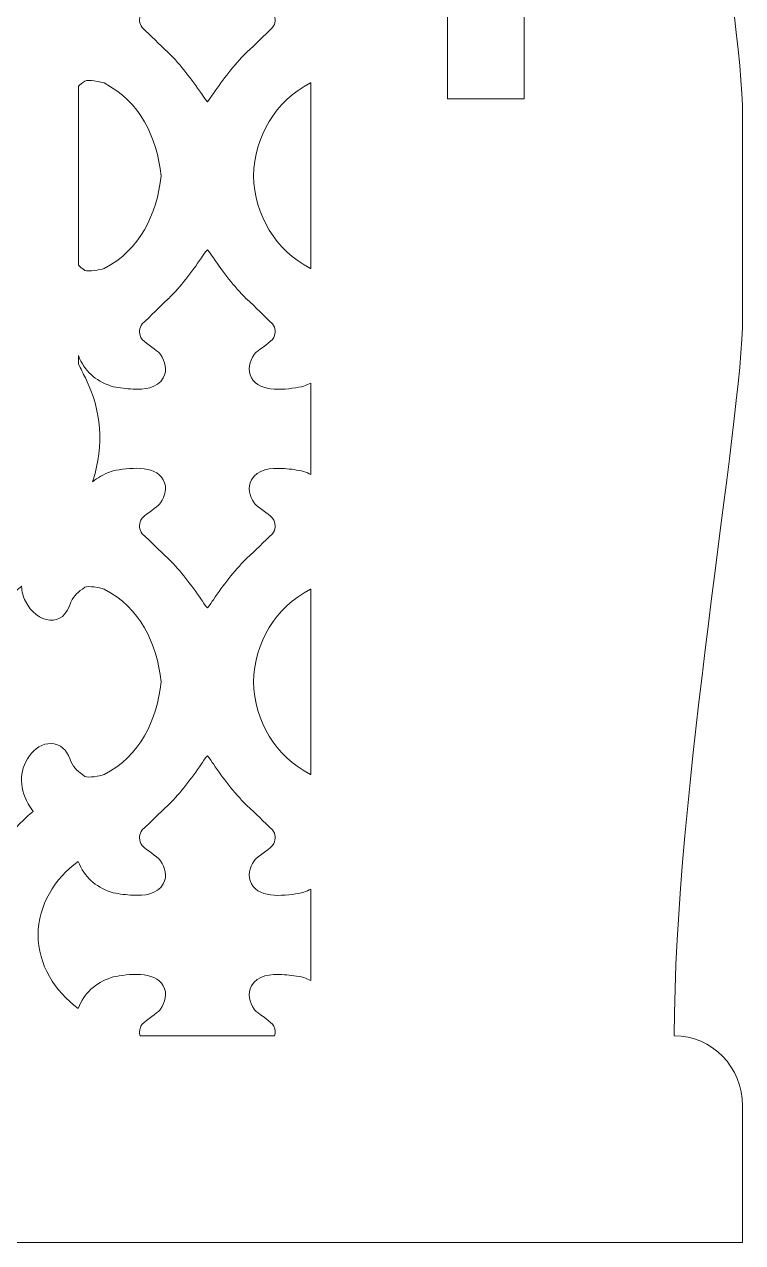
# Model space of a CAD drawing. Header units: centimetres. Extents: x -44 to 44, y -59 to 59.
# Drawn here: x -20.04 to -14.41, y -21.55 to -12.01 of the extents above; entities that cross this region are included whole.
import ezdxf

# ---------------------------------------------------------------- set-up
doc = ezdxf.new("R2010")
doc.units = ezdxf.units.CM
doc.header["$MEASUREMENT"] = 0
doc.layers.add('layer 1', color=7, linetype='Continuous')

msp = doc.modelspace()

# ---------------------------------------------------------------- linework, layer by layer
at = {"layer": 'layer 1', "color": 250, "lineweight": 9}
for points, knots in [([(-16.12309, -21.549), (-16.12309, -21.549), (-15.47685, -21.54941), (-15.47685, -21.54941), (-15.47685, -21.54941), (-15.47685, -21.54941), (-14.94831, -21.54941), (-14.94831, -21.54941), (-14.94831, -21.54941), (-14.94831, -21.54941), (-14.4126, -21.54941), (-14.4126, -21.54941), (-14.4126, -21.54941), (-14.4126, -21.54941), (-14.4126, -20.47798), (-14.4126, -20.47798), (-14.4126, -20.47798), (-14.4126, -20.17528), (-14.65245, -19.9299), (-14.94831, -19.9299), (-14.94831, -19.9299), (-14.94831, -18.03568), (-14.4126, -15.09626), (-14.4126, -14.30505), (-14.4126, -14.30505), (-14.4126, -14.30505), (-14.4126, -12.72236), (-14.4126, -12.72236), (-14.4126, -12.72236), (-14.4126, -11.93115), (-14.94831, -8.99173), (-14.94831, -7.09751), (-14.94831, -7.09751), (-14.65245, -7.09751), (-14.4126, -6.85213), (-14.4126, -6.54943), (-14.4126, -6.54943), (-14.4126, -6.54943), (-14.4126, -5.478), (-14.4126, -5.478), (-14.4126, -5.478), (-14.4126, -5.478), (-15.46206, -4.40655), (-15.46206, -4.40655), (-15.46206, -4.40655), (-15.46206, -4.40655), (-16.12309, -4.40655), (-16.12309, -4.40655), (-16.12309, -4.40655), (-16.12309, -4.40655), (-16.12309, -12.59229), (-16.12309, -12.59229), (-16.12309, -12.59229), (-16.12309, -12.59229), (-16.72309, -12.59229), (-16.72309, -12.59229), (-16.72309, -12.59229), (-16.72309, -12.59229), (-16.72309, -4.40655), (-16.72309, -4.40655), (-16.72309, -4.40655), (-16.72309, -4.40655), (-42.09452, -4.40655), (-42.09452, -4.40655), (-42.09452, -4.40655), (-42.09452, -4.40655), (-42.09452, -12.59229), (-42.09452, -12.59229), (-42.09452, -12.59229), (-42.09452, -12.59229), (-42.69452, -12.59229), (-42.69452, -12.59229), (-42.69452, -12.59229), (-42.69452, -12.59229), (-42.69452, -4.40655), (-42.69452, -4.40655), (-42.69452, -4.40655), (-42.69452, -4.40655), (-43.35555, -4.40655), (-43.35555, -4.40655), (-43.35555, -4.40655), (-43.35555, -4.40655), (-44.40501, -5.478), (-44.40501, -5.478), (-44.40501, -5.478), (-44.40501, -5.478), (-44.40501, -6.54943), (-44.40501, -6.54943), (-44.40501, -6.54943), (-44.40501, -6.85213), (-44.16516, -7.09751), (-43.8693, -7.09751), (-43.8693, -7.09751), (-43.8693, -8.99173), (-44.40501, -11.93115), (-44.40501, -12.72236), (-44.40501, -12.72236), (-44.40501, -12.72236), (-44.40501, -14.30505), (-44.40501, -14.30505), (-44.40501, -14.30505), (-44.40501, -15.09626), (-43.8693, -18.03568), (-43.8693, -19.9299), (-43.8693, -19.9299), (-44.16516, -19.9299), (-44.40501, -20.17528), (-44.40501, -20.47798), (-44.40501, -20.47798), (-44.40501, -20.47798), (-44.40501, -21.54941), (-44.40501, -21.54941), (-44.40501, -21.54941), (-44.40501, -21.54941), (-43.8693, -21.54941), (-43.8693, -21.54941), (-43.8693, -21.54941), (-43.8693, -21.54941), (-43.34076, -21.54941), (-43.34076, -21.54941), (-43.34076, -21.54941), (-43.34076, -21.54941), (-42.69452, -21.549), (-42.69452, -21.549), (-42.69452, -21.549), (-42.69452, -21.549), (-16.12309, -21.549), (-16.12309, -21.549)], [0, 0, 0, 0, 0.030303, 0.030303, 0.030303, 0.030303, 0.0606061, 0.0606061, 0.0606061, 0.0606061, 0.0909091, 0.0909091, 0.0909091, 0.0909091, 0.1212121, 0.1212121, 0.1212121, 0.1212121, 0.1515152, 0.1515152, 0.1515152, 0.1515152, 0.1818182, 0.1818182, 0.1818182, 0.1818182, 0.2121212, 0.2121212, 0.2121212, 0.2121212, 0.2424242, 0.2424242, 0.2424242, 0.2424242, 0.2727273, 0.2727273, 0.2727273, 0.2727273, 0.3030303, 0.3030303, 0.3030303, 0.3030303, 0.3333333, 0.3333333, 0.3333333, 0.3333333, 0.3636364, 0.3636364, 0.3636364, 0.3636364, 0.3939394, 0.3939394, 0.3939394, 0.3939394, 0.4242424, 0.4242424, 0.4242424, 0.4242424, 0.4545455, 0.4545455, 0.4545455, 0.4545455, 0.4848485, 0.4848485, 0.4848485, 0.4848485, 0.5151515, 0.5151515, 0.5151515, 0.5151515, 0.5454545, 0.5454545, 0.5454545, 0.5454545, 0.5757576, 0.5757576, 0.5757576, 0.5757576, 0.6060606, 0.6060606, 0.6060606, 0.6060606, 0.6363636, 0.6363636, 0.6363636, 0.6363636, 0.6666667, 0.6666667, 0.6666667, 0.6666667, 0.6969697, 0.6969697, 0.6969697, 0.6969697, 0.7272727, 0.7272727, 0.7272727, 0.7272727, 0.7575758, 0.7575758, 0.7575758, 0.7575758, 0.7878788, 0.7878788, 0.7878788, 0.7878788, 0.8181818, 0.8181818, 0.8181818, 0.8181818, 0.8484848, 0.8484848, 0.8484848, 0.8484848, 0.8787879, 0.8787879, 0.8787879, 0.8787879, 0.9090909, 0.9090909, 0.9090909, 0.9090909, 0.9393939, 0.9393939, 0.9393939, 0.9393939, 1, 1, 1, 1]), ([(-17.79452, -11.571), (-17.81216, -11.56247), (-17.83084, -11.55459), (-17.85064, -11.54715), (-17.85064, -11.54715), (-17.85064, -11.54715), (-17.85915, -11.54396), (-17.85915, -11.54396), (-17.85915, -11.54396), (-17.85915, -11.54396), (-17.86804, -11.54224), (-17.86804, -11.54224), (-17.86804, -11.54224), (-17.91786, -11.53266), (-17.97051, -11.52587), (-18.02111, -11.52358), (-18.02111, -11.52358), (-18.10626, -11.5197), (-18.21328, -11.52778), (-18.25967, -11.61197), (-18.25967, -11.61197), (-18.29353, -11.67339), (-18.27519, -11.73951), (-18.23758, -11.79375), (-18.23758, -11.79375), (-18.23758, -11.79375), (-18.23061, -11.80378), (-18.23061, -11.80378), (-18.23061, -11.80378), (-18.23061, -11.80378), (-18.22159, -11.81199), (-18.22159, -11.81199), (-18.22159, -11.81199), (-18.18799, -11.84252), (-18.10472, -11.89016), (-18.08449, -11.92759), (-18.08449, -11.92759), (-18.06767, -11.96792), (-18.0705, -11.99934), (-18.09411, -12.03465), (-18.09411, -12.03465), (-18.16346, -12.09711), (-18.22633, -12.16534), (-18.29614, -12.22714), (-18.29614, -12.22714), (-18.29614, -12.22714), (-18.29854, -12.22926), (-18.29854, -12.22926), (-18.29854, -12.22926), (-18.29854, -12.22926), (-18.30081, -12.23154), (-18.30081, -12.23154), (-18.30081, -12.23154), (-18.39971, -12.33024), (-18.47891, -12.43661), (-18.55779, -12.55121), (-18.55779, -12.55121), (-18.56619, -12.56338), (-18.58734, -12.59445), (-18.60491, -12.61517), (-18.60491, -12.61517), (-18.62248, -12.59445), (-18.64365, -12.56338), (-18.65205, -12.55119), (-18.65205, -12.55119), (-18.73095, -12.43661), (-18.81011, -12.33021), (-18.90902, -12.23151), (-18.90902, -12.23151), (-18.90902, -12.23151), (-18.91129, -12.22926), (-18.91129, -12.22926), (-18.91129, -12.22926), (-18.91129, -12.22926), (-18.91367, -12.22714), (-18.91367, -12.22714), (-18.91367, -12.22714), (-18.98351, -12.16534), (-19.04638, -12.09711), (-19.11572, -12.03463), (-19.11572, -12.03463), (-19.13936, -11.99934), (-19.14214, -11.96792), (-19.12532, -11.92759), (-19.12532, -11.92759), (-19.10509, -11.89014), (-19.02184, -11.84252), (-18.98826, -11.81199), (-18.98826, -11.81199), (-18.98826, -11.81199), (-18.97922, -11.80378), (-18.97922, -11.80378), (-18.97922, -11.80378), (-18.97922, -11.80378), (-18.97228, -11.79375), (-18.97228, -11.79375), (-18.97228, -11.79375), (-18.93467, -11.73951), (-18.91633, -11.67339), (-18.95019, -11.61195), (-18.95019, -11.61195), (-19.01698, -11.49075), (-19.22794, -11.52036), (-19.34177, -11.54224), (-19.34177, -11.54224), (-19.34177, -11.54224), (-19.35069, -11.54396), (-19.35069, -11.54396), (-19.35069, -11.54396), (-19.35069, -11.54396), (-19.35919, -11.54715), (-19.35919, -11.54715), (-19.35919, -11.54715), (-19.48566, -11.59461), (-19.56688, -11.66134), (-19.61571, -11.78839), (-19.61571, -11.78839), (-19.63071, -11.77766), (-19.64535, -11.76641), (-19.65954, -11.75471), (-19.65954, -11.75471), (-19.62996, -11.65556), (-19.61505, -11.5503), (-19.61505, -11.43951), (-19.61505, -11.43951), (-19.61505, -11.43951), (-19.61505, -10.63888), (-19.61505, -10.63888), (-19.61505, -10.63888), (-19.56617, -10.76479), (-19.48511, -10.83116), (-19.35921, -10.87843), (-19.35921, -10.87843), (-19.35921, -10.87843), (-19.35066, -10.88162), (-19.35066, -10.88162), (-19.35066, -10.88162), (-19.35066, -10.88162), (-19.34171, -10.88336), (-19.34171, -10.88336), (-19.34171, -10.88336), (-19.29189, -10.89289), (-19.23934, -10.89969), (-19.18873, -10.90198), (-19.18873, -10.90198), (-19.10359, -10.90586), (-18.9966, -10.8978), (-18.95019, -10.81361), (-18.95019, -10.81361), (-18.91633, -10.75219), (-18.93467, -10.68604), (-18.97226, -10.63181), (-18.97226, -10.63181), (-18.97226, -10.63181), (-18.97924, -10.62176), (-18.97924, -10.62176), (-18.97924, -10.62176), (-18.97924, -10.62176), (-18.98829, -10.61353), (-18.98829, -10.61353), (-18.98829, -10.61353), (-19.02189, -10.58301), (-19.10507, -10.53542), (-19.12532, -10.49799), (-19.12532, -10.49799), (-19.14214, -10.45764), (-19.13936, -10.42624), (-19.11572, -10.39093), (-19.11572, -10.39093), (-19.04638, -10.32846), (-18.98351, -10.26021), (-18.91369, -10.19841), (-18.91369, -10.19841), (-18.91369, -10.19841), (-18.91129, -10.19629), (-18.91129, -10.19629), (-18.91129, -10.19629), (-18.91129, -10.19629), (-18.90904, -10.19404), (-18.90904, -10.19404), (-18.90904, -10.19404), (-18.81011, -10.09534), (-18.73097, -9.98897), (-18.65205, -9.87437), (-18.65205, -9.87437), (-18.64365, -9.86218), (-18.62248, -9.83111), (-18.60491, -9.81039), (-18.60491, -9.81039), (-18.58734, -9.83111), (-18.56619, -9.86218), (-18.55779, -9.87435), (-18.55779, -9.87435), (-18.47889, -9.98895), (-18.39973, -10.09534), (-18.30081, -10.19404), (-18.30081, -10.19404), (-18.30081, -10.19404), (-18.29854, -10.19629), (-18.29854, -10.19629), (-18.29854, -10.19629), (-18.29854, -10.19629), (-18.29614, -10.19841), (-18.29614, -10.19841), (-18.29614, -10.19841), (-18.22631, -10.26021), (-18.16346, -10.32846), (-18.09411, -10.39091), (-18.09411, -10.39091), (-18.0705, -10.42624), (-18.06767, -10.45764), (-18.08449, -10.49799), (-18.08449, -10.49799), (-18.10474, -10.53542), (-18.18797, -10.58301), (-18.22155, -10.61351), (-18.22155, -10.61351), (-18.22155, -10.61351), (-18.23061, -10.62174), (-18.23061, -10.62174), (-18.23061, -10.62174), (-18.23061, -10.62174), (-18.2376, -10.63181), (-18.2376, -10.63181), (-18.2376, -10.63181), (-18.27519, -10.68604), (-18.29353, -10.75217), (-18.25967, -10.81361), (-18.25967, -10.81361), (-18.19284, -10.93483), (-17.98196, -10.90519), (-17.86811, -10.88334), (-17.86811, -10.88334), (-17.86811, -10.88334), (-17.85917, -10.88162), (-17.85917, -10.88162), (-17.85917, -10.88162), (-17.85917, -10.88162), (-17.85064, -10.87843), (-17.85064, -10.87843), (-17.85064, -10.87843), (-17.83084, -10.87099), (-17.81216, -10.86309), (-17.79452, -10.85456), (-17.79452, -10.85456), (-17.79452, -10.85456), (-17.79452, -11.571), (-17.79452, -11.571)], [0, 0, 0, 0, 0.015873, 0.015873, 0.015873, 0.015873, 0.031746, 0.031746, 0.031746, 0.031746, 0.047619, 0.047619, 0.047619, 0.047619, 0.0634921, 0.0634921, 0.0634921, 0.0634921, 0.0793651, 0.0793651, 0.0793651, 0.0793651, 0.0952381, 0.0952381, 0.0952381, 0.0952381, 0.1111111, 0.1111111, 0.1111111, 0.1111111, 0.1269841, 0.1269841, 0.1269841, 0.1269841, 0.1428571, 0.1428571, 0.1428571, 0.1428571, 0.1587302, 0.1587302, 0.1587302, 0.1587302, 0.1746032, 0.1746032, 0.1746032, 0.1746032, 0.1904762, 0.1904762, 0.1904762, 0.1904762, 0.2063492, 0.2063492, 0.2063492, 0.2063492, 0.2222222, 0.2222222, 0.2222222, 0.2222222, 0.2380952, 0.2380952, 0.2380952, 0.2380952, 0.2539683, 0.2539683, 0.2539683, 0.2539683, 0.2698413, 0.2698413, 0.2698413, 0.2698413, 0.2857143, 0.2857143, 0.2857143, 0.2857143, 0.3015873, 0.3015873, 0.3015873, 0.3015873, 0.3174603, 0.3174603, 0.3174603, 0.3174603, 0.3333333, 0.3333333, 0.3333333, 0.3333333, 0.3492063, 0.3492063, 0.3492063, 0.3492063, 0.3650794, 0.3650794, 0.3650794, 0.3650794, 0.3809524, 0.3809524, 0.3809524, 0.3809524, 0.3968254, 0.3968254, 0.3968254, 0.3968254, 0.4126984, 0.4126984, 0.4126984, 0.4126984, 0.4285714, 0.4285714, 0.4285714, 0.4285714, 0.4444444, 0.4444444, 0.4444444, 0.4444444, 0.4603175, 0.4603175, 0.4603175, 0.4603175, 0.4761905, 0.4761905, 0.4761905, 0.4761905, 0.4920635, 0.4920635, 0.4920635, 0.4920635, 0.5079365, 0.5079365, 0.5079365, 0.5079365, 0.5238095, 0.5238095, 0.5238095, 0.5238095, 0.5396825, 0.5396825, 0.5396825, 0.5396825, 0.5555556, 0.5555556, 0.5555556, 0.5555556, 0.5714286, 0.5714286, 0.5714286, 0.5714286, 0.5873016, 0.5873016, 0.5873016, 0.5873016, 0.6031746, 0.6031746, 0.6031746, 0.6031746, 0.6190476, 0.6190476, 0.6190476, 0.6190476, 0.6349206, 0.6349206, 0.6349206, 0.6349206, 0.6507937, 0.6507937, 0.6507937, 0.6507937, 0.6666667, 0.6666667, 0.6666667, 0.6666667, 0.6825397, 0.6825397, 0.6825397, 0.6825397, 0.6984127, 0.6984127, 0.6984127, 0.6984127, 0.7142857, 0.7142857, 0.7142857, 0.7142857, 0.7301587, 0.7301587, 0.7301587, 0.7301587, 0.7460317, 0.7460317, 0.7460317, 0.7460317, 0.7619048, 0.7619048, 0.7619048, 0.7619048, 0.7777778, 0.7777778, 0.7777778, 0.7777778, 0.7936508, 0.7936508, 0.7936508, 0.7936508, 0.8095238, 0.8095238, 0.8095238, 0.8095238, 0.8253968, 0.8253968, 0.8253968, 0.8253968, 0.8412698, 0.8412698, 0.8412698, 0.8412698, 0.8571429, 0.8571429, 0.8571429, 0.8571429, 0.8730159, 0.8730159, 0.8730159, 0.8730159, 0.8888889, 0.8888889, 0.8888889, 0.8888889, 0.9047619, 0.9047619, 0.9047619, 0.9047619, 0.9206349, 0.9206349, 0.9206349, 0.9206349, 0.9365079, 0.9365079, 0.9365079, 0.9365079, 0.952381, 0.952381, 0.952381, 0.952381, 0.968254, 0.968254, 0.968254, 0.968254, 1, 1, 1, 1]), ([(-19.61505, -12.49286), (-19.6008, -12.48049), (-19.58475, -12.46836), (-19.56591, -12.45351), (-19.56591, -12.45351), (-19.53066, -12.43978), (-19.45194, -12.45741), (-19.41377, -12.46783), (-19.41377, -12.46783), (-19.13184, -12.61449), (-19.00198, -12.88959), (-18.96579, -13.19441), (-18.96579, -13.19441), (-19.00198, -13.49921), (-19.13184, -13.77433), (-19.41375, -13.92099), (-19.41375, -13.92099), (-19.45196, -13.9314), (-19.53064, -13.94899), (-19.56594, -13.9353), (-19.56594, -13.9353), (-19.58477, -13.92045), (-19.60082, -13.90834), (-19.61505, -13.89596), (-19.61505, -13.89596), (-19.61505, -13.89596), (-19.61505, -12.49286), (-19.61505, -12.49286)], [0, 0, 0, 0, 0.125, 0.125, 0.125, 0.125, 0.25, 0.25, 0.25, 0.25, 0.375, 0.375, 0.375, 0.375, 0.5, 0.5, 0.5, 0.5, 0.625, 0.625, 0.625, 0.625, 0.75, 0.75, 0.75, 0.75, 1, 1, 1, 1]), ([(-17.79452, -13.92139), (-17.79452, -13.92139), (-17.79606, -13.92099), (-17.79606, -13.92099), (-17.79606, -13.92099), (-18.07365, -13.77686), (-18.2352, -13.50454), (-18.24471, -13.19441), (-18.24471, -13.19441), (-18.2352, -12.88427), (-18.07365, -12.61196), (-17.79606, -12.46783), (-17.79606, -12.46783), (-17.79606, -12.46783), (-17.79452, -12.46742), (-17.79452, -12.46742), (-17.79452, -12.46742), (-17.79452, -12.46742), (-17.79452, -12.59229), (-17.79452, -12.59229), (-17.79452, -12.59229), (-17.79452, -12.59229), (-17.79452, -13.92139), (-17.79452, -13.92139)], [0, 0, 0, 0, 0.1428571, 0.1428571, 0.1428571, 0.1428571, 0.2857143, 0.2857143, 0.2857143, 0.2857143, 0.4285714, 0.4285714, 0.4285714, 0.4285714, 0.5714286, 0.5714286, 0.5714286, 0.5714286, 0.7142857, 0.7142857, 0.7142857, 0.7142857, 1, 1, 1, 1]), ([(-19.61505, -14.60211), (-19.56617, -14.72805), (-19.48511, -14.79439), (-19.35921, -14.84166), (-19.35921, -14.84166), (-19.35921, -14.84166), (-19.35073, -14.84484), (-19.35073, -14.84484), (-19.35073, -14.84484), (-19.35073, -14.84484), (-19.34184, -14.84657), (-19.34184, -14.84657), (-19.34184, -14.84657), (-19.29201, -14.85617), (-19.23934, -14.86294), (-19.18875, -14.86526), (-19.18875, -14.86526), (-19.10359, -14.86914), (-18.9966, -14.86106), (-18.95019, -14.77689), (-18.95019, -14.77689), (-18.91633, -14.71545), (-18.93467, -14.64932), (-18.97228, -14.59509), (-18.97228, -14.59509), (-18.97228, -14.59509), (-18.97922, -14.58506), (-18.97922, -14.58506), (-18.97922, -14.58506), (-18.97922, -14.58506), (-18.98824, -14.57685), (-18.98824, -14.57685), (-18.98824, -14.57685), (-19.02182, -14.54631), (-19.10509, -14.49866), (-19.12532, -14.46122), (-19.12532, -14.46122), (-19.14214, -14.42087), (-19.13936, -14.3895), (-19.11572, -14.35419), (-19.11572, -14.35419), (-19.04638, -14.29172), (-18.98353, -14.22349), (-18.91369, -14.16169), (-18.91369, -14.16169), (-18.91369, -14.16169), (-18.91129, -14.15957), (-18.91129, -14.15957), (-18.91129, -14.15957), (-18.91129, -14.15957), (-18.90902, -14.1573), (-18.90902, -14.1573), (-18.90902, -14.1573), (-18.81011, -14.0586), (-18.73093, -13.95221), (-18.65205, -13.83761), (-18.65205, -13.83761), (-18.64365, -13.82544), (-18.62248, -13.79434), (-18.60491, -13.77364), (-18.60491, -13.77364), (-18.58736, -13.79434), (-18.56619, -13.82541), (-18.55781, -13.83761), (-18.55781, -13.83761), (-18.47891, -13.95221), (-18.39971, -14.0586), (-18.30081, -14.1573), (-18.30081, -14.1573), (-18.30081, -14.1573), (-18.29854, -14.15957), (-18.29854, -14.15957), (-18.29854, -14.15957), (-18.29854, -14.15957), (-18.29612, -14.16171), (-18.29612, -14.16171), (-18.29612, -14.16171), (-18.22629, -14.22349), (-18.16346, -14.29172), (-18.09411, -14.35416), (-18.09411, -14.35416), (-18.0705, -14.38948), (-18.06767, -14.42087), (-18.08449, -14.46122), (-18.08449, -14.46122), (-18.10472, -14.49864), (-18.18801, -14.54631), (-18.22159, -14.57683), (-18.22159, -14.57683), (-18.22159, -14.57683), (-18.23064, -14.58504), (-18.23064, -14.58504), (-18.23064, -14.58504), (-18.23064, -14.58504), (-18.23758, -14.59509), (-18.23758, -14.59509), (-18.23758, -14.59509), (-18.27519, -14.64932), (-18.29353, -14.71545), (-18.25967, -14.77686), (-18.25967, -14.77686), (-18.19288, -14.89804), (-17.98185, -14.86854), (-17.868, -14.84655), (-17.868, -14.84655), (-17.868, -14.84655), (-17.85911, -14.84484), (-17.85911, -14.84484), (-17.85911, -14.84484), (-17.85911, -14.84484), (-17.85064, -14.84166), (-17.85064, -14.84166), (-17.85064, -14.84166), (-17.83084, -14.83423), (-17.81216, -14.82632), (-17.79452, -14.81779), (-17.79452, -14.81779), (-17.79452, -14.81779), (-17.79452, -15.53426), (-17.79452, -15.53426), (-17.79452, -15.53426), (-17.81216, -15.52573), (-17.83082, -15.51782), (-17.85062, -15.51039), (-17.85062, -15.51039), (-17.85062, -15.51039), (-17.85913, -15.50719), (-17.85913, -15.50719), (-17.85913, -15.50719), (-17.85913, -15.50719), (-17.86804, -15.50548), (-17.86804, -15.50548), (-17.86804, -15.50548), (-17.91786, -15.4959), (-17.97051, -15.48911), (-18.02111, -15.48681), (-18.02111, -15.48681), (-18.10626, -15.48294), (-18.21328, -15.49101), (-18.25967, -15.57521), (-18.25967, -15.57521), (-18.29353, -15.63662), (-18.27519, -15.70275), (-18.23758, -15.75699), (-18.23758, -15.75699), (-18.23758, -15.75699), (-18.23064, -15.76704), (-18.23064, -15.76704), (-18.23064, -15.76704), (-18.23064, -15.76704), (-18.22159, -15.77524), (-18.22159, -15.77524), (-18.22159, -15.77524), (-18.18799, -15.80578), (-18.10472, -15.85339), (-18.08451, -15.89083), (-18.08451, -15.89083), (-18.06767, -15.93118), (-18.07048, -15.96259), (-18.09411, -15.99791), (-18.09411, -15.99791), (-18.16346, -16.06035), (-18.22629, -16.12858), (-18.29612, -16.19036), (-18.29612, -16.19036), (-18.29612, -16.19036), (-18.29854, -16.1925), (-18.29854, -16.1925), (-18.29854, -16.1925), (-18.29854, -16.1925), (-18.30081, -16.19477), (-18.30081, -16.19477), (-18.30081, -16.19477), (-18.39971, -16.29347), (-18.47891, -16.39986), (-18.55781, -16.51446), (-18.55781, -16.51446), (-18.56619, -16.52666), (-18.58736, -16.55773), (-18.60491, -16.57843), (-18.60491, -16.57843), (-18.62248, -16.55773), (-18.64365, -16.52664), (-18.65205, -16.51446), (-18.65205, -16.51446), (-18.73095, -16.39986), (-18.81011, -16.29347), (-18.90902, -16.19477), (-18.90902, -16.19477), (-18.90902, -16.19477), (-18.91129, -16.1925), (-18.91129, -16.1925), (-18.91129, -16.1925), (-18.91129, -16.1925), (-18.91369, -16.19038), (-18.91369, -16.19038), (-18.91369, -16.19038), (-18.98353, -16.12858), (-19.04638, -16.06035), (-19.11572, -15.99789), (-19.11572, -15.99789), (-19.13936, -15.96257), (-19.14214, -15.9312), (-19.1253, -15.89083), (-19.1253, -15.89083), (-19.10509, -15.85339), (-19.02184, -15.80578), (-18.98826, -15.77524), (-18.98826, -15.77524), (-18.98826, -15.77524), (-18.97922, -15.76704), (-18.97922, -15.76704), (-18.97922, -15.76704), (-18.97922, -15.76704), (-18.97228, -15.75699), (-18.97228, -15.75699), (-18.97228, -15.75699), (-18.93467, -15.70275), (-18.91633, -15.63662), (-18.95019, -15.57519), (-18.95019, -15.57519), (-19.017, -15.45399), (-19.22794, -15.4836), (-19.34177, -15.50548), (-19.34177, -15.50548), (-19.34177, -15.50548), (-19.35071, -15.50719), (-19.35071, -15.50719), (-19.35071, -15.50719), (-19.35071, -15.50719), (-19.35924, -15.51039), (-19.35924, -15.51039), (-19.35924, -15.51039), (-19.41643, -15.53188), (-19.46441, -15.55731), (-19.50426, -15.59046), (-19.50426, -15.59046), (-19.50426, -15.59046), (-19.49976, -15.57671), (-19.49976, -15.57671), (-19.49976, -15.57671), (-19.4127, -15.3024), (-19.43289, -15.03621), (-19.56032, -14.77817), (-19.56032, -14.77817), (-19.57804, -14.74228), (-19.59746, -14.70454), (-19.61505, -14.66657), (-19.61505, -14.66657), (-19.61505, -14.66657), (-19.61505, -14.60211), (-19.61505, -14.60211)], [0, 0, 0, 0, 0.015625, 0.015625, 0.015625, 0.015625, 0.03125, 0.03125, 0.03125, 0.03125, 0.046875, 0.046875, 0.046875, 0.046875, 0.0625, 0.0625, 0.0625, 0.0625, 0.078125, 0.078125, 0.078125, 0.078125, 0.09375, 0.09375, 0.09375, 0.09375, 0.109375, 0.109375, 0.109375, 0.109375, 0.125, 0.125, 0.125, 0.125, 0.140625, 0.140625, 0.140625, 0.140625, 0.15625, 0.15625, 0.15625, 0.15625, 0.171875, 0.171875, 0.171875, 0.171875, 0.1875, 0.1875, 0.1875, 0.1875, 0.203125, 0.203125, 0.203125, 0.203125, 0.21875, 0.21875, 0.21875, 0.21875, 0.234375, 0.234375, 0.234375, 0.234375, 0.25, 0.25, 0.25, 0.25, 0.265625, 0.265625, 0.265625, 0.265625, 0.28125, 0.28125, 0.28125, 0.28125, 0.296875, 0.296875, 0.296875, 0.296875, 0.3125, 0.3125, 0.3125, 0.3125, 0.328125, 0.328125, 0.328125, 0.328125, 0.34375, 0.34375, 0.34375, 0.34375, 0.359375, 0.359375, 0.359375, 0.359375, 0.375, 0.375, 0.375, 0.375, 0.390625, 0.390625, 0.390625, 0.390625, 0.40625, 0.40625, 0.40625, 0.40625, 0.421875, 0.421875, 0.421875, 0.421875, 0.4375, 0.4375, 0.4375, 0.4375, 0.453125, 0.453125, 0.453125, 0.453125, 0.46875, 0.46875, 0.46875, 0.46875, 0.484375, 0.484375, 0.484375, 0.484375, 0.5, 0.5, 0.5, 0.5, 0.515625, 0.515625, 0.515625, 0.515625, 0.53125, 0.53125, 0.53125, 0.53125, 0.546875, 0.546875, 0.546875, 0.546875, 0.5625, 0.5625, 0.5625, 0.5625, 0.578125, 0.578125, 0.578125, 0.578125, 0.59375, 0.59375, 0.59375, 0.59375, 0.609375, 0.609375, 0.609375, 0.609375, 0.625, 0.625, 0.625, 0.625, 0.640625, 0.640625, 0.640625, 0.640625, 0.65625, 0.65625, 0.65625, 0.65625, 0.671875, 0.671875, 0.671875, 0.671875, 0.6875, 0.6875, 0.6875, 0.6875, 0.703125, 0.703125, 0.703125, 0.703125, 0.71875, 0.71875, 0.71875, 0.71875, 0.734375, 0.734375, 0.734375, 0.734375, 0.75, 0.75, 0.75, 0.75, 0.765625, 0.765625, 0.765625, 0.765625, 0.78125, 0.78125, 0.78125, 0.78125, 0.796875, 0.796875, 0.796875, 0.796875, 0.8125, 0.8125, 0.8125, 0.8125, 0.828125, 0.828125, 0.828125, 0.828125, 0.84375, 0.84375, 0.84375, 0.84375, 0.859375, 0.859375, 0.859375, 0.859375, 0.875, 0.875, 0.875, 0.875, 0.890625, 0.890625, 0.890625, 0.890625, 0.90625, 0.90625, 0.90625, 0.90625, 0.921875, 0.921875, 0.921875, 0.921875, 0.9375, 0.9375, 0.9375, 0.9375, 0.953125, 0.953125, 0.953125, 0.953125, 0.96875, 0.96875, 0.96875, 0.96875, 1, 1, 1, 1]), ([(-20.05916, -16.40921), (-20.36589, -16.66093), (-20.75788, -16.8048), (-21.18341, -16.80399), (-21.18341, -16.80399), (-21.37594, -16.8036), (-21.56848, -16.80343), (-21.76101, -16.80339), (-21.76101, -16.80339), (-21.81298, -16.91113), (-21.84212, -17.03124), (-21.846, -17.15766), (-21.846, -17.15766), (-21.83651, -17.4678), (-21.67494, -17.74011), (-21.39737, -17.88424), (-21.39737, -17.88424), (-21.35916, -17.89466), (-21.28052, -17.91227), (-21.24519, -17.89854), (-21.24519, -17.89854), (-21.19496, -17.85896), (-21.16451, -17.83873), (-21.1356, -17.78139), (-21.1356, -17.78139), (-21.08398, -17.57436), (-20.86678, -17.6136), (-20.78128, -17.78869), (-20.78128, -17.78869), (-20.76371, -17.82471), (-20.75248, -17.86466), (-20.75166, -17.90488), (-20.75166, -17.90488), (-20.74699, -17.97919), (-20.76656, -18.04731), (-20.80215, -18.11216), (-20.80215, -18.11216), (-20.81299, -18.13187), (-20.82786, -18.15259), (-20.84113, -18.17265), (-20.84113, -18.17265), (-20.63766, -18.34356), (-20.49478, -18.55997), (-20.40555, -18.80713), (-20.40555, -18.80713), (-20.31634, -18.55999), (-20.17348, -18.34359), (-19.97001, -18.17267), (-19.97001, -18.17267), (-19.98336, -18.15244), (-19.99817, -18.13181), (-20.00897, -18.11216), (-20.00897, -18.11216), (-20.04459, -18.04729), (-20.06415, -17.97915), (-20.05946, -17.90477), (-20.05946, -17.90477), (-20.05665, -17.77978), (-19.94179, -17.61632), (-19.80386, -17.64386), (-19.80386, -17.64386), (-19.73274, -17.65806), (-19.69247, -17.71562), (-19.67563, -17.78119), (-19.67563, -17.78119), (-19.64668, -17.83869), (-19.61623, -17.85891), (-19.56594, -17.89854), (-19.56594, -17.89854), (-19.53062, -17.91227), (-19.45196, -17.89466), (-19.41377, -17.88424), (-19.41377, -17.88424), (-19.13184, -17.73759), (-19.00198, -17.46249), (-18.96579, -17.15766), (-18.96579, -17.15766), (-19.00198, -16.85284), (-19.13184, -16.57774), (-19.41377, -16.43109), (-19.41377, -16.43109), (-19.45196, -16.42067), (-19.53062, -16.40306), (-19.56596, -16.41675), (-19.56596, -16.41675), (-19.61614, -16.45635), (-19.64661, -16.4766), (-19.67552, -16.53392), (-19.67552, -16.53392), (-19.72716, -16.74096), (-19.94439, -16.70173), (-20.02986, -16.52661), (-20.02986, -16.52661), (-20.04744, -16.49059), (-20.05866, -16.45067), (-20.05946, -16.41045), (-20.05946, -16.41045), (-20.05946, -16.41045), (-20.0595, -16.40949), (-20.0595, -16.40949), (-20.0595, -16.40949), (-20.0595, -16.40949), (-20.05916, -16.40921), (-20.05916, -16.40921)], [0, 0, 0, 0, 0.037037, 0.037037, 0.037037, 0.037037, 0.0740741, 0.0740741, 0.0740741, 0.0740741, 0.1111111, 0.1111111, 0.1111111, 0.1111111, 0.1481481, 0.1481481, 0.1481481, 0.1481481, 0.1851852, 0.1851852, 0.1851852, 0.1851852, 0.2222222, 0.2222222, 0.2222222, 0.2222222, 0.2592593, 0.2592593, 0.2592593, 0.2592593, 0.2962963, 0.2962963, 0.2962963, 0.2962963, 0.3333333, 0.3333333, 0.3333333, 0.3333333, 0.3703704, 0.3703704, 0.3703704, 0.3703704, 0.4074074, 0.4074074, 0.4074074, 0.4074074, 0.4444444, 0.4444444, 0.4444444, 0.4444444, 0.4814815, 0.4814815, 0.4814815, 0.4814815, 0.5185185, 0.5185185, 0.5185185, 0.5185185, 0.5555556, 0.5555556, 0.5555556, 0.5555556, 0.5925926, 0.5925926, 0.5925926, 0.5925926, 0.6296296, 0.6296296, 0.6296296, 0.6296296, 0.6666667, 0.6666667, 0.6666667, 0.6666667, 0.7037037, 0.7037037, 0.7037037, 0.7037037, 0.7407407, 0.7407407, 0.7407407, 0.7407407, 0.7777778, 0.7777778, 0.7777778, 0.7777778, 0.8148148, 0.8148148, 0.8148148, 0.8148148, 0.8518519, 0.8518519, 0.8518519, 0.8518519, 0.8888889, 0.8888889, 0.8888889, 0.8888889, 0.9259259, 0.9259259, 0.9259259, 0.9259259, 1, 1, 1, 1]), ([(-17.79452, -17.88465), (-17.79452, -17.88465), (-17.79452, -16.43068), (-17.79452, -16.43068), (-17.79452, -16.43068), (-17.79452, -16.43068), (-17.79606, -16.43109), (-17.79606, -16.43109), (-17.79606, -16.43109), (-18.07365, -16.57521), (-18.2352, -16.84753), (-18.24471, -17.15766), (-18.24471, -17.15766), (-18.2352, -17.4678), (-18.07365, -17.74011), (-17.79606, -17.88424), (-17.79606, -17.88424), (-17.79606, -17.88424), (-17.79452, -17.88465), (-17.79452, -17.88465)], [0, 0, 0, 0, 0.1666667, 0.1666667, 0.1666667, 0.1666667, 0.3333333, 0.3333333, 0.3333333, 0.3333333, 0.5, 0.5, 0.5, 0.5, 0.6666667, 0.6666667, 0.6666667, 0.6666667, 1, 1, 1, 1]), ([(-19.13145, -19.9299), (-19.13145, -19.9299), (-18.07839, -19.9299), (-18.07839, -19.9299), (-18.07839, -19.9299), (-18.07059, -19.90607), (-18.07275, -19.88226), (-18.08449, -19.85409), (-18.08449, -19.85409), (-18.10472, -19.81665), (-18.18797, -19.76904), (-18.22157, -19.73852), (-18.22157, -19.73852), (-18.22157, -19.73852), (-18.23061, -19.73029), (-18.23061, -19.73029), (-18.23061, -19.73029), (-18.23061, -19.73029), (-18.23758, -19.72024), (-18.23758, -19.72024), (-18.23758, -19.72024), (-18.27519, -19.66601), (-18.29353, -19.59988), (-18.25967, -19.53846), (-18.25967, -19.53846), (-18.21328, -19.45427), (-18.10626, -19.44619), (-18.02111, -19.45007), (-18.02111, -19.45007), (-17.97051, -19.45236), (-17.91786, -19.45916), (-17.86804, -19.46874), (-17.86804, -19.46874), (-17.86804, -19.46874), (-17.85913, -19.47045), (-17.85913, -19.47045), (-17.85913, -19.47045), (-17.85913, -19.47045), (-17.85064, -19.47364), (-17.85064, -19.47364), (-17.85064, -19.47364), (-17.83084, -19.48108), (-17.81216, -19.48899), (-17.79452, -19.49751), (-17.79452, -19.49751), (-17.79452, -19.49751), (-17.79452, -18.78107), (-17.79452, -18.78107), (-17.79452, -18.78107), (-17.81216, -18.7896), (-17.83084, -18.79749), (-17.85064, -18.80492), (-17.85064, -18.80492), (-17.85064, -18.80492), (-17.85917, -18.80811), (-17.85917, -18.80811), (-17.85917, -18.80811), (-17.85917, -18.80811), (-17.86811, -18.80983), (-17.86811, -18.80983), (-17.86811, -18.80983), (-17.98196, -18.83169), (-18.19286, -18.86134), (-18.25967, -18.7401), (-18.25967, -18.7401), (-18.29353, -18.67869), (-18.27519, -18.61256), (-18.23758, -18.55832), (-18.23758, -18.55832), (-18.23758, -18.55832), (-18.23061, -18.54827), (-18.23061, -18.54827), (-18.23061, -18.54827), (-18.23061, -18.54827), (-18.22157, -18.54004), (-18.22157, -18.54004), (-18.22157, -18.54004), (-18.18797, -18.50953), (-18.10472, -18.46191), (-18.08449, -18.42448), (-18.08449, -18.42448), (-18.06767, -18.38415), (-18.0705, -18.35274), (-18.09411, -18.31742), (-18.09411, -18.31742), (-18.16346, -18.25496), (-18.22633, -18.18673), (-18.29614, -18.12493), (-18.29614, -18.12493), (-18.29614, -18.12493), (-18.29854, -18.12281), (-18.29854, -18.12281), (-18.29854, -18.12281), (-18.29854, -18.12281), (-18.30081, -18.12054), (-18.30081, -18.12054), (-18.30081, -18.12054), (-18.39971, -18.02184), (-18.47893, -17.91546), (-18.55781, -17.80086), (-18.55781, -17.80086), (-18.56619, -17.78867), (-18.58734, -17.7576), (-18.60491, -17.73688), (-18.60491, -17.73688), (-18.62248, -17.7576), (-18.64365, -17.78869), (-18.65205, -17.80086), (-18.65205, -17.80086), (-18.73093, -17.91546), (-18.81013, -18.02184), (-18.90902, -18.12054), (-18.90902, -18.12054), (-18.90902, -18.12054), (-18.91129, -18.12281), (-18.91129, -18.12281), (-18.91129, -18.12281), (-18.91129, -18.12281), (-18.91367, -18.12493), (-18.91367, -18.12493), (-18.91367, -18.12493), (-18.98351, -18.18673), (-19.04638, -18.25496), (-19.11572, -18.31744), (-19.11572, -18.31744), (-19.13936, -18.35274), (-19.14214, -18.38415), (-19.12532, -18.42448), (-19.12532, -18.42448), (-19.10509, -18.46194), (-19.02186, -18.50953), (-18.98826, -18.54006), (-18.98826, -18.54006), (-18.98826, -18.54006), (-18.97922, -18.54827), (-18.97922, -18.54827), (-18.97922, -18.54827), (-18.97922, -18.54827), (-18.97228, -18.55832), (-18.97228, -18.55832), (-18.97228, -18.55832), (-18.93467, -18.61256), (-18.91633, -18.67869), (-18.95019, -18.74012), (-18.95019, -18.74012), (-18.9966, -18.82429), (-19.10359, -18.83235), (-19.18875, -18.82849), (-19.18875, -18.82849), (-19.23934, -18.82618), (-19.29189, -18.81939), (-19.34171, -18.80985), (-19.34171, -18.80985), (-19.34171, -18.80985), (-19.35066, -18.80814), (-19.35066, -18.80814), (-19.35066, -18.80814), (-19.35066, -18.80814), (-19.35919, -18.80492), (-19.35919, -18.80492), (-19.35919, -18.80492), (-19.48566, -18.75746), (-19.56688, -18.69073), (-19.61571, -18.56368), (-19.61571, -18.56368), (-19.80184, -18.69692), (-19.92883, -18.90703), (-19.93108, -19.14032), (-19.93108, -19.14032), (-19.92883, -19.37175), (-19.80184, -19.58166), (-19.61571, -19.71489), (-19.61571, -19.71489), (-19.5669, -19.58786), (-19.48566, -19.52113), (-19.35921, -19.47364), (-19.35921, -19.47364), (-19.35921, -19.47364), (-19.35071, -19.47045), (-19.35071, -19.47045), (-19.35071, -19.47045), (-19.35071, -19.47045), (-19.34177, -19.46874), (-19.34177, -19.46874), (-19.34177, -19.46874), (-19.22794, -19.44686), (-19.017, -19.41724), (-18.95019, -19.53844), (-18.95019, -19.53844), (-18.91633, -19.59988), (-18.93467, -19.66601), (-18.97228, -19.72024), (-18.97228, -19.72024), (-18.97228, -19.72024), (-18.97922, -19.73029), (-18.97922, -19.73029), (-18.97922, -19.73029), (-18.97922, -19.73029), (-18.98826, -19.7385), (-18.98826, -19.7385), (-18.98826, -19.7385), (-19.02186, -19.76904), (-19.10507, -19.81663), (-19.12532, -19.85409), (-19.12532, -19.85409), (-19.13706, -19.88226), (-19.13925, -19.90607), (-19.13145, -19.9299)], [0, 0, 0, 0, 0.0188679, 0.0188679, 0.0188679, 0.0188679, 0.0377358, 0.0377358, 0.0377358, 0.0377358, 0.0566038, 0.0566038, 0.0566038, 0.0566038, 0.0754717, 0.0754717, 0.0754717, 0.0754717, 0.0943396, 0.0943396, 0.0943396, 0.0943396, 0.1132075, 0.1132075, 0.1132075, 0.1132075, 0.1320755, 0.1320755, 0.1320755, 0.1320755, 0.1509434, 0.1509434, 0.1509434, 0.1509434, 0.1698113, 0.1698113, 0.1698113, 0.1698113, 0.1886792, 0.1886792, 0.1886792, 0.1886792, 0.2075472, 0.2075472, 0.2075472, 0.2075472, 0.2264151, 0.2264151, 0.2264151, 0.2264151, 0.245283, 0.245283, 0.245283, 0.245283, 0.2641509, 0.2641509, 0.2641509, 0.2641509, 0.2830189, 0.2830189, 0.2830189, 0.2830189, 0.3018868, 0.3018868, 0.3018868, 0.3018868, 0.3207547, 0.3207547, 0.3207547, 0.3207547, 0.3396226, 0.3396226, 0.3396226, 0.3396226, 0.3584906, 0.3584906, 0.3584906, 0.3584906, 0.3773585, 0.3773585, 0.3773585, 0.3773585, 0.3962264, 0.3962264, 0.3962264, 0.3962264, 0.4150943, 0.4150943, 0.4150943, 0.4150943, 0.4339623, 0.4339623, 0.4339623, 0.4339623, 0.4528302, 0.4528302, 0.4528302, 0.4528302, 0.4716981, 0.4716981, 0.4716981, 0.4716981, 0.490566, 0.490566, 0.490566, 0.490566, 0.509434, 0.509434, 0.509434, 0.509434, 0.5283019, 0.5283019, 0.5283019, 0.5283019, 0.5471698, 0.5471698, 0.5471698, 0.5471698, 0.5660377, 0.5660377, 0.5660377, 0.5660377, 0.5849057, 0.5849057, 0.5849057, 0.5849057, 0.6037736, 0.6037736, 0.6037736, 0.6037736, 0.6226415, 0.6226415, 0.6226415, 0.6226415, 0.6415094, 0.6415094, 0.6415094, 0.6415094, 0.6603774, 0.6603774, 0.6603774, 0.6603774, 0.6792453, 0.6792453, 0.6792453, 0.6792453, 0.6981132, 0.6981132, 0.6981132, 0.6981132, 0.7169811, 0.7169811, 0.7169811, 0.7169811, 0.7358491, 0.7358491, 0.7358491, 0.7358491, 0.754717, 0.754717, 0.754717, 0.754717, 0.7735849, 0.7735849, 0.7735849, 0.7735849, 0.7924528, 0.7924528, 0.7924528, 0.7924528, 0.8113208, 0.8113208, 0.8113208, 0.8113208, 0.8301887, 0.8301887, 0.8301887, 0.8301887, 0.8490566, 0.8490566, 0.8490566, 0.8490566, 0.8679245, 0.8679245, 0.8679245, 0.8679245, 0.8867925, 0.8867925, 0.8867925, 0.8867925, 0.9056604, 0.9056604, 0.9056604, 0.9056604, 0.9245283, 0.9245283, 0.9245283, 0.9245283, 0.9433962, 0.9433962, 0.9433962, 0.9433962, 0.9622642, 0.9622642, 0.9622642, 0.9622642, 1, 1, 1, 1])]:
    msp.add_open_spline(points, degree=3, knots=knots, dxfattribs=at)

doc.saveas('drawing.dxf')
